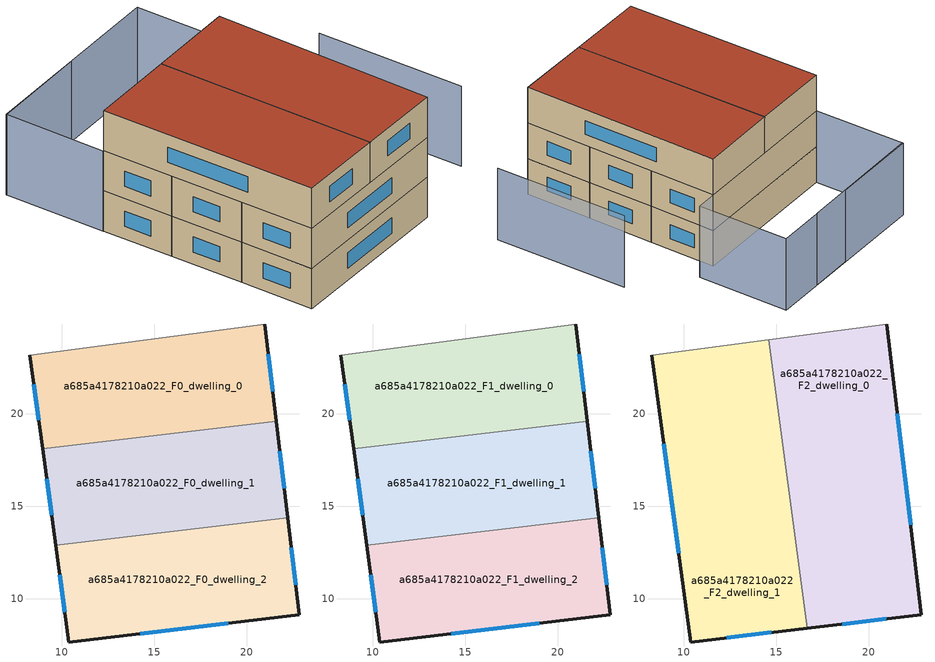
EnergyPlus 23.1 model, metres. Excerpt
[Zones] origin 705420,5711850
a685a4178210a022_F0_dwelling_0
 floor ground (EU_floor_Construction): 20.99,24.85 21.61,19.58 8.97,18.09 8.28,23.15 z0
 wall outside (EU_wall_Construction): 8.28,23.15 8.97,18.09 / 21.61,19.58 20.99,24.85 z0:3
 wall adiabatic (EU_wall_Construction): 20.99,24.85 8.28,23.15 z0:3
 wall to a685a4178210a022_F0_dwelling_1 (EU_wall_Construction): 8.97,18.09 21.61,19.58 z0:3
 window (EU_Window_Construction): 8.5,21.59 8.76,19.66 / 21.42,21.21 21.18,23.22 z0.93:2.07
a685a4178210a022_F0_dwelling_1
 floor ground (EU_floor_Construction): 21.61,19.58 22.22,14.37 9.68,12.9 8.97,18.09 z0
 wall outside (EU_wall_Construction): 8.97,18.09 9.68,12.9 / 22.22,14.37 21.61,19.58 z0:3
 wall to a685a4178210a022_F0_dwelling_2 (EU_wall_Construction): 9.68,12.9 22.22,14.37 z0:3
 window (EU_Window_Construction): 9.19,16.49 9.46,14.5 / 22.04,15.98 21.8,17.97 z0.93:2.07
a685a4178210a022_F0_dwelling_2
 floor ground (EU_floor_Construction): 22.22,14.37 22.84,9.13 10.4,7.66 9.68,12.9 z0
 wall outside (EU_wall_Construction): 9.68,12.9 10.4,7.66 22.84,9.13 22.22,14.37 z0:3
 window (EU_Window_Construction): 14.24,8.11 19,8.68 / 9.9,11.28 10.18,9.28 / 22.65,10.75 22.42,12.75 z0.93:2.07
a685a4178210a022_F1_dwelling_0
 floor to a685a4178210a022_F0_dwelling_0 (EU_floor_Construction): 20.99,24.85 21.61,19.58 8.97,18.09 8.28,23.15 z3
 wall outside (EU_wall_Construction): 8.28,23.15 8.97,18.09 / 21.61,19.58 20.99,24.85 z3:6
 wall adiabatic (EU_wall_Construction): 20.99,24.85 8.28,23.15 z3:6
 wall to a685a4178210a022_F1_dwelling_1 (EU_wall_Construction): 8.97,18.09 21.61,19.58 z3:6
 window (EU_Window_Construction): 8.5,21.59 8.76,19.66 / 21.42,21.21 21.18,23.22 z3.93:5.07
a685a4178210a022_F1_dwelling_1
 floor to a685a4178210a022_F0_dwelling_1 (EU_floor_Construction): 21.61,19.58 22.22,14.37 9.68,12.9 8.97,18.09 z3
 wall outside (EU_wall_Construction): 8.97,18.09 9.68,12.9 / 22.22,14.37 21.61,19.58 z3:6
 wall to a685a4178210a022_F1_dwelling_2 (EU_wall_Construction): 9.68,12.9 22.22,14.37 z3:6
 window (EU_Window_Construction): 9.19,16.49 9.46,14.5 / 22.04,15.98 21.8,17.97 z3.93:5.07
a685a4178210a022_F1_dwelling_2
 floor to a685a4178210a022_F0_dwelling_2 (EU_floor_Construction): 22.22,14.37 22.84,9.13 10.4,7.66 9.68,12.9 z3
 wall outside (EU_wall_Construction): 9.68,12.9 10.4,7.66 22.84,9.13 22.22,14.37 z3:6
 window (EU_Window_Construction): 14.24,8.11 19,8.68 / 9.9,11.28 10.18,9.28 / 22.65,10.75 22.42,12.75 z3.93:5.07
a685a4178210a022_F2_dwelling_0
 floor to a685a4178210a022_F1_dwelling_0 (EU_floor_Construction): 20.99,24.85 21.61,19.58 15.3,18.84 14.61,24 z6
 floor to a685a4178210a022_F1_dwelling_1 (EU_floor_Construction): 21.61,19.58 22.22,14.37 15.99,13.64 15.3,18.84 z6
 floor to a685a4178210a022_F1_dwelling_2 (EU_floor_Construction): 22.22,14.37 22.84,9.13 16.69,8.4 15.99,13.64 z6
 wall outside (EU_wall_Construction): 16.69,8.4 22.84,9.13 20.99,24.85 z6:9
 wall adiabatic (EU_wall_Construction): 20.99,24.85 14.61,24 z6:9
 wall to a685a4178210a022_F2_dwelling_1 (EU_wall_Construction): 14.61,24 16.69,8.4 z6:9
 window (EU_Window_Construction): 22.27,13.98 21.56,20 / 18.59,8.63 20.94,8.91 z6.93:8.07
 roof outside (EU_roof_Construction): 22.84,9.13 20.99,24.85 14.61,24 16.69,8.4 z9
a685a4178210a022_F2_dwelling_1
 floor to a685a4178210a022_F1_dwelling_0 (EU_floor_Construction): 14.61,24 15.3,18.84 8.97,18.1 8.28,23.15 z6
 floor to a685a4178210a022_F1_dwelling_1 (EU_floor_Construction): 15.3,18.84 15.99,13.64 9.68,12.9 8.97,18.1 z6
 floor to a685a4178210a022_F1_dwelling_2 (EU_floor_Construction): 15.99,13.64 16.69,8.4 10.4,7.66 9.68,12.9 z6
 wall outside (EU_wall_Construction): 8.28,23.15 10.4,7.66 16.69,8.4 z6:9
 wall adiabatic (EU_wall_Construction): 14.61,24 8.28,23.15 z6:9
 window (EU_Window_Construction): 12.34,7.89 14.74,8.17 / 8.94,18.37 9.74,12.44 z6.93:8.07
 roof outside (EU_roof_Construction): 16.69,8.4 14.61,24 8.28,23.15 10.4,7.66 z9
shading: 17.89,31.85 7.28,30.35 / 28.52,11.39 27.09,21.94 / 22.68,25.07 8.25,23.15 / 8.25,23.15 7.28,30.41 / 7.28,30.41 21.72,32.33 / 21.72,32.33 22.68,25.07 z0:6
[Building]
EU S2 Campaign: North Axis=0; Terrain=City; Solar Distribution=FullExterior
[Site:Location]
London: Latitude=51.5; Longitude=-0.5; Time Zone=0; Elevation=25
[SizingPeriod:WeatherFileDays]
AnnualSizingPeriod: Begin Month=1; Begin Day of Month=1; End Month=12; End Day of Month=31; Day of Week for Start Day=Monday; Use Weather File Daylight Saving Period=No; Use Weather File Rain and Snow Indicators=No
[MATERIAL]
EU_InternalMass_Material: Roughness=MediumRough; Thickness=0.1; Conductivity=1; Density=1800; Specific Heat=900; Thermal Absorptance=0.9; Solar Absorptance=0.7; Visible Absorptance=0.7
[MATERIAL:NOMASS] Roughness=MediumRough; Thermal Absorptance=0.9; Solar Absorptance=0.7; Visible Absorptance=0.7
Name | Thermal Resistance
EU_wall_NoMass | 0.53138
EU_roof_NoMass | 2.54466
EU_floor_NoMass | 1.96308
[WINDOWMATERIAL:SIMPLEGLAZINGSYSTEM]
EU_Window_SimpleGlazing: UFactor=4.07112; Solar Heat Gain Coefficient=0.85; Visible Transmittance=0.85
[CONSTRUCTION]
EU_wall_Construction: EU_wall_NoMass
EU_roof_Construction: EU_roof_NoMass
EU_floor_Construction: EU_floor_NoMass
EU_Window_Construction: EU_Window_SimpleGlazing
EU_InternalMass_Construction: EU_InternalMass_Material
[ZONE] Type=1; Multiplier=1; Ceiling Height=autocalculate; Floor Area=autocalculate; Part of Total Floor Area=Yes
Name | Volume
a685a4178210a022_F0_dwelling_0; a685a4178210a022_F1_dwelling_0 | 199.411
a685a4178210a022_F2_dwelling_0 | 299.096
a685a4178210a022_F0_dwelling_1; a685a4178210a022_F1_dwelling_1 | 199.385
a685a4178210a022_F2_dwelling_1 | 299.093
a685a4178210a022_F0_dwelling_2 | 199.395
a685a4178210a022_F1_dwelling_2 | 199.397
[INTERNALMASS] Construction=EU_InternalMass_Construction
Name | Zone or ZoneList | Surface Area
a685a4178210a022_F0_dwelling_0_EU_InternalMass | a685a4178210a022_F0_dwelling_0 | 66.4704
a685a4178210a022_F0_dwelling_1_EU_InternalMass | a685a4178210a022_F0_dwelling_1 | 66.4615
a685a4178210a022_F0_dwelling_2_EU_InternalMass | a685a4178210a022_F0_dwelling_2 | 66.4654
a685a4178210a022_F1_dwelling_0_EU_InternalMass | a685a4178210a022_F1_dwelling_0 | 66.4704
a685a4178210a022_F1_dwelling_1_EU_InternalMass | a685a4178210a022_F1_dwelling_1 | 66.4615
a685a4178210a022_F1_dwelling_2_EU_InternalMass | a685a4178210a022_F1_dwelling_2 | 66.4654
a685a4178210a022_F2_dwelling_0_EU_InternalMass | a685a4178210a022_F2_dwelling_0 | 99.7026
a685a4178210a022_F2_dwelling_1_EU_InternalMass | a685a4178210a022_F2_dwelling_1 | 99.701
[OTHEREQUIPMENT] Fuel Type=Electricity; Design Level Calculation Method=Watts/Area; Power per Zone Floor Area=1; Fraction Latent=0; Fraction Radiant=0; Fraction Lost=0; Carbon Dioxide Generation Rate=0; EndUse Subcategory=EU_Step8_InternalGains
Name | Zone or ZoneList or Space or SpaceList | Schedule
EU_Step8_InternalGain_a685a4178210a022_F0_dwelling_0_f000 | a685a4178210a022_F0_dwelling_0 | EU_Step8_GainSchedule_a685a4178210a022_F0_dwelling_0_f000
EU_Step8_InternalGain_a685a4178210a022_F0_dwelling_1_f000 | a685a4178210a022_F0_dwelling_1 | EU_Step8_GainSchedule_a685a4178210a022_F0_dwelling_1_f000
EU_Step8_InternalGain_a685a4178210a022_F0_dwelling_2_f000 | a685a4178210a022_F0_dwelling_2 | EU_Step8_GainSchedule_a685a4178210a022_F0_dwelling_2_f000
EU_Step8_InternalGain_a685a4178210a022_F1_dwelling_0_f000 | a685a4178210a022_F1_dwelling_0 | EU_Step8_GainSchedule_a685a4178210a022_F1_dwelling_0_f000
EU_Step8_InternalGain_a685a4178210a022_F1_dwelling_1_f000 | a685a4178210a022_F1_dwelling_1 | EU_Step8_GainSchedule_a685a4178210a022_F1_dwelling_1_f000
EU_Step8_InternalGain_a685a4178210a022_F1_dwelling_2_f000 | a685a4178210a022_F1_dwelling_2 | EU_Step8_GainSchedule_a685a4178210a022_F1_dwelling_2_f000
EU_Step8_InternalGain_a685a4178210a022_F2_dwelling_0_f000 | a685a4178210a022_F2_dwelling_0 | EU_Step8_GainSchedule_a685a4178210a022_F2_dwelling_0_f000
EU_Step8_InternalGain_a685a4178210a022_F2_dwelling_1_f000 | a685a4178210a022_F2_dwelling_1 | EU_Step8_GainSchedule_a685a4178210a022_F2_dwelling_1_f000
[ZONEVENTILATION:DESIGNFLOWRATE] Schedule=EU_AlwaysOn; Design Flow Rate Calculation Method=AirChanges/Hour; Air Changes per Hour=0.463094; Ventilation Type=Natural; Fan Pressure Rise=0; Fan Total Efficiency=1; Constant Term Coefficient=1; Temperature Term Coefficient=0; Velocity Term Coefficient=0; Velocity Squared Term Coefficient=0; Minimum Indoor Temperature=-100; Maximum Indoor Temperature=100; Delta Temperature=-100; Minimum Outdoor Temperature=-100; Maximum Outdoor Temperature=100; Maximum Wind Speed=40
Name | Zone or ZoneList or Space or SpaceList
EU_ConstantAir_a685a4178210a022_F0_dwelling_0 | a685a4178210a022_F0_dwelling_0
EU_ConstantAir_a685a4178210a022_F0_dwelling_1 | a685a4178210a022_F0_dwelling_1
EU_ConstantAir_a685a4178210a022_F0_dwelling_2 | a685a4178210a022_F0_dwelling_2
EU_ConstantAir_a685a4178210a022_F1_dwelling_0 | a685a4178210a022_F1_dwelling_0
EU_ConstantAir_a685a4178210a022_F1_dwelling_1 | a685a4178210a022_F1_dwelling_1
EU_ConstantAir_a685a4178210a022_F1_dwelling_2 | a685a4178210a022_F1_dwelling_2
EU_ConstantAir_a685a4178210a022_F2_dwelling_0 | a685a4178210a022_F2_dwelling_0
EU_ConstantAir_a685a4178210a022_F2_dwelling_1 | a685a4178210a022_F2_dwelling_1
[HVACTEMPLATE:THERMOSTAT] Constant Heating Setpoint=20; Constant Cooling Setpoint=50
EU_HeatOnly_a685a4178210a022_F0_dwelling_0; EU_HeatOnly_a685a4178210a022_F0_dwelling_1; EU_HeatOnly_a685a4178210a022_F0_dwelling_2; EU_HeatOnly_a685a4178210a022_F1_dwelling_0; EU_HeatOnly_a685a4178210a022_F1_dwelling_1; EU_HeatOnly_a685a4178210a022_F1_dwelling_2; EU_HeatOnly_a685a4178210a022_F2_dwelling_0; EU_HeatOnly_a685a4178210a022_F2_dwelling_1
[HVACTEMPLATE:ZONE:IDEALLOADSAIRSYSTEM] System Availability Schedule=EU_AlwaysOn; Maximum Heating Supply Air Temperature=50; Minimum Cooling Supply Air Temperature=13; Maximum Heating Supply Air Humidity Ratio=0.0156; Minimum Cooling Supply Air Humidity Ratio=0.0077; Heating Limit=NoLimit; Cooling Limit=NoLimit; Heating Availability Schedule=EU_AlwaysOn; Cooling Availability Schedule=EU_CoolingOff; Dehumidification Control Type=ConstantSensibleHeatRatio; Cooling Sensible Heat Ratio=0.7; Dehumidification Setpoint=60; Humidification Control Type=None; Humidification Setpoint=30; Outdoor Air Method=None; Outdoor Air Flow Rate per Person=0.00944; Outdoor Air Flow Rate per Zone Floor Area=0; Outdoor Air Flow Rate per Zone=0; Demand Controlled Ventilation Type=None; Outdoor Air Economizer Type=NoEconomizer; Heat Recovery Type=None; Sensible Heat Recovery Effectiveness=0.7; Latent Heat Recovery Effectiveness=0.65
Name | Template Thermostat
a685a4178210a022_F0_dwelling_0 | EU_HeatOnly_a685a4178210a022_F0_dwelling_0
a685a4178210a022_F0_dwelling_1 | EU_HeatOnly_a685a4178210a022_F0_dwelling_1
a685a4178210a022_F0_dwelling_2 | EU_HeatOnly_a685a4178210a022_F0_dwelling_2
a685a4178210a022_F1_dwelling_0 | EU_HeatOnly_a685a4178210a022_F1_dwelling_0
a685a4178210a022_F1_dwelling_1 | EU_HeatOnly_a685a4178210a022_F1_dwelling_1
a685a4178210a022_F1_dwelling_2 | EU_HeatOnly_a685a4178210a022_F1_dwelling_2
a685a4178210a022_F2_dwelling_0 | EU_HeatOnly_a685a4178210a022_F2_dwelling_0
a685a4178210a022_F2_dwelling_1 | EU_HeatOnly_a685a4178210a022_F2_dwelling_1
[SIZING:ZONE] Zone Cooling Design Supply Air Temperature Input Method=SupplyAirTemperature; Zone Cooling Design Supply Air Temperature=13; Zone Heating Design Supply Air Temperature Input Method=SupplyAirTemperature; Zone Heating Design Supply Air Temperature=50; Zone Cooling Design Supply Air Humidity Ratio=0.008; Zone Heating Design Supply Air Humidity Ratio=0.008; Cooling Design Air Flow Method=DesignDay; Cooling Design Air Flow Rate=0; Cooling Minimum Air Flow per Zone Floor Area=0.000762; Cooling Minimum Air Flow=0; Cooling Minimum Air Flow Fraction=0.2; Heating Design Air Flow Method=DesignDay; Heating Design Air Flow Rate=0; Heating Maximum Air Flow per Zone Floor Area=0.002032; Heating Maximum Air Flow=0.141576; Heating Maximum Air Flow Fraction=0.3; Account for Dedicated Outdoor Air System=No; Dedicated Outdoor Air System Control Strategy=NeutralSupplyAir; Dedicated Outdoor Air Low Setpoint Temperature for Design=autosize; Dedicated Outdoor Air High Setpoint Temperature for Design=autosize; Zone Load Sizing Method=Sensible Load Only No Latent Load; Zone Latent Cooling Design Supply Air Humidity Ratio Input Method=HumidityRatioDifference; Zone Cooling Design Supply Air Humidity Ratio Difference=0.005; Zone Latent Heating Design Supply Air Humidity Ratio Input Method=HumidityRatioDifference; Zone Humidification Design Supply Air Humidity Ratio Difference=0.005
a685a4178210a022_F0_dwelling_0; a685a4178210a022_F0_dwelling_1; a685a4178210a022_F0_dwelling_2; a685a4178210a022_F1_dwelling_0; a685a4178210a022_F1_dwelling_1; a685a4178210a022_F1_dwelling_2; a685a4178210a022_F2_dwelling_0; a685a4178210a022_F2_dwelling_1
[SCHEDULE:CONSTANT]
Name | Hourly Value
EU_AlwaysOn | 1
EU_CoolingOff | 0
[SCHEDULE:FILE] Column Number=1; Rows to Skip at Top=0; Number of Hours of Data=8760; Column Separator=Comma; Interpolate to Timestep=No; Minutes per Item=60; Adjust Schedule for Daylight Savings=Yes
Name | File
EU_Step8_GainSchedule_a685a4178210a022_F0_dwelling_0_f000 | ../../schedules/a685a4178210a022/a685a4178210a022_F0_dwelling_0_f000_gain.csv
EU_Step8_GainSchedule_a685a4178210a022_F0_dwelling_1_f000 | ../../schedules/a685a4178210a022/a685a4178210a022_F0_dwelling_1_f000_gain.csv
EU_Step8_GainSchedule_a685a4178210a022_F0_dwelling_2_f000 | ../../schedules/a685a4178210a022/a685a4178210a022_F0_dwelling_2_f000_gain.csv
EU_Step8_GainSchedule_a685a4178210a022_F1_dwelling_0_f000 | ../../schedules/a685a4178210a022/a685a4178210a022_F1_dwelling_0_f000_gain.csv
EU_Step8_GainSchedule_a685a4178210a022_F1_dwelling_1_f000 | ../../schedules/a685a4178210a022/a685a4178210a022_F1_dwelling_1_f000_gain.csv
EU_Step8_GainSchedule_a685a4178210a022_F1_dwelling_2_f000 | ../../schedules/a685a4178210a022/a685a4178210a022_F1_dwelling_2_f000_gain.csv
EU_Step8_GainSchedule_a685a4178210a022_F2_dwelling_0_f000 | ../../schedules/a685a4178210a022/a685a4178210a022_F2_dwelling_0_f000_gain.csv
EU_Step8_GainSchedule_a685a4178210a022_F2_dwelling_1_f000 | ../../schedules/a685a4178210a022/a685a4178210a022_F2_dwelling_1_f000_gain.csv
